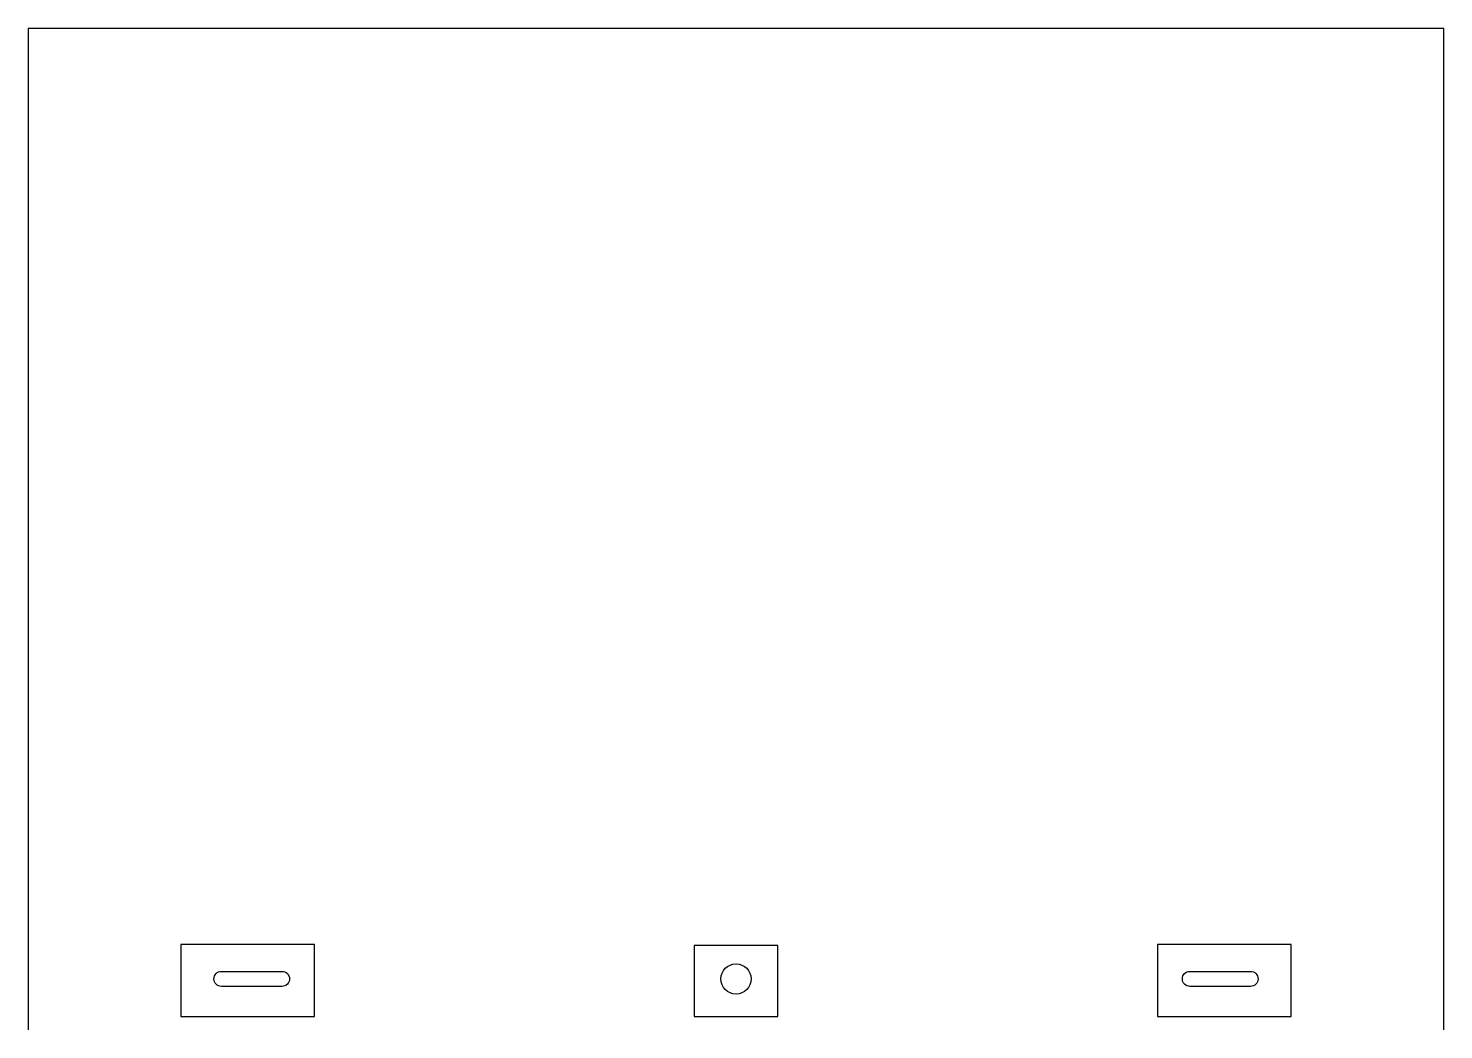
# Model space of a CAD drawing. Header units: millimetres. Extents: x -148 to 148, y -133 to 77.
import ezdxf

# ---------------------------------------------------------------- set-up
doc = ezdxf.new("R2010")
doc.units = ezdxf.units.MM
doc.layers.get('0').update_dxf_attribs({"linetype": 'CONTINUOUS'})

msp = doc.modelspace()

# ---------------------------------------------------------------- linework, layer by layer
for p, q in [((-148.5, 77.31), (-148.5, -132.69)), ((148.5, 77.31), (-148.5, 77.31)), ((148.5, -132.69), (148.5, 77.31)), ((-107.97, -120.46), (-95.27, -120.46)), ((95.25, -120.46), (107.95, -120.46)), ((-95.27, -123.63), (-107.97, -123.63)), ((107.95, -123.63), (95.25, -123.63))]:
    msp.add_line(p, q)
for points in [[(-88.47, -129.92), (-88.47, -114.79), (-116.5, -114.79), (-116.5, -129.92)], [(8.8, -129.92), (8.8, -115.01), (-8.8, -115.01), (-8.8, -129.92)], [(88.46, -129.92), (116.49, -129.92), (116.49, -114.79), (88.46, -114.79)]]:
    msp.add_lwpolyline(points, close=True)
msp.add_circle((0, -122.05), 3.17)
for points, knots in [([(-107.97, -123.63), (-108.84, -123.63), (-109.55, -122.92), (-109.55, -122.05), (-109.55, -121.17), (-108.84, -120.46), (-107.97, -120.46)], [4, 4, 4, 4, 5, 5, 5, 6, 6, 6, 6]), ([(-95.27, -120.46), (-94.39, -120.46), (-93.68, -121.17), (-93.68, -122.05), (-93.68, -122.92), (-94.39, -123.63), (-95.27, -123.63)], [1, 1, 1, 1, 2, 2, 2, 3, 3, 3, 3]), ([(95.25, -123.63), (94.37, -123.63), (93.66, -122.92), (93.66, -122.05), (93.66, -121.17), (94.37, -120.46), (95.25, -120.46)], [4, 4, 4, 4, 5, 5, 5, 6, 6, 6, 6]), ([(107.95, -120.46), (108.83, -120.46), (109.54, -121.17), (109.54, -122.05), (109.54, -122.92), (108.83, -123.63), (107.95, -123.63)], [1, 1, 1, 1, 2, 2, 2, 3, 3, 3, 3])]:
    msp.add_open_spline(points, degree=3, knots=knots)

doc.saveas('drawing.dxf')
